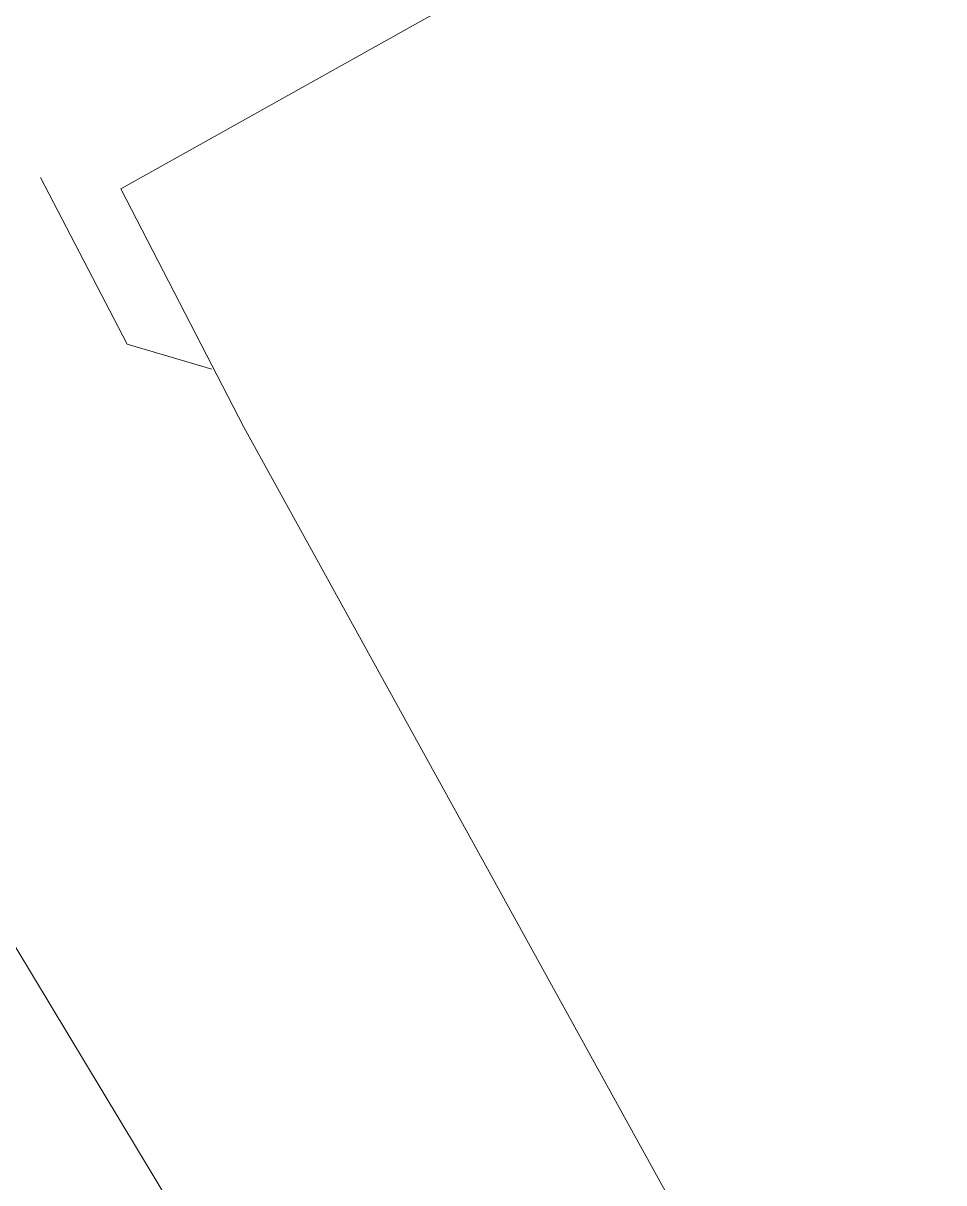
# Model space of a CAD drawing. Header units: metres. Extents: x 507606 to 508087, y 6966978 to 6967359.
# Drawn here: x 507895.58 to 507901.42, y 6967193.07 to 6967200.43 of the extents above; entities that cross this region are included whole.
import ezdxf

# ---------------------------------------------------------------- set-up
doc = ezdxf.new("R2010")
doc.units = ezdxf.units.M
doc.layers.add('D_UG_PIPES', color=142, linetype='EXIST_SWD', lineweight=0)
doc.styles.get("Standard").update_dxf_attribs({"font": 'ARIALN.TTF'})
doc.linetypes.add('EXIST_SWD', pattern='A,5,-2.5,5,-2,["SWD",Standard,S=2.5,R=0,X=0,Y=-1.25],-8,5,-2.5,5,-2.5', length=37.5)

# ---------------------------------------------------------------- blocks, each defined once
blk = doc.blocks.new('XE_SURVEY')
at = {"layer": 'D_UG_PIPES', "flags": 128}
for points in [[(507918.8307, 6967153.2262), (507918.8857, 6967156.6332), (507915.2427, 6967163.2372), (507907.9707, 6967174.0002), (507900.9737, 6967185.5462), (507894.1387, 6967196.8812), (507886.5377, 6967209.2712), (507879.4297, 6967220.2642), (507872.2187, 6967232.2822), (507865.0787, 6967243.0682), (507859.4507, 6967253.0452), (507852.6757, 6967264.8522), (507847.2727, 6967272.5802)], [(507918.2467, 6967173.0152), (507908.9609, 6967177.9164), (507907.7097, 6967178.6122), (507905.4441, 6967182.5752), (507903.0209, 6967186.9075), (507901.332, 6967189.9731), (507896.9817, 6967197.8642), (507896.2017, 6967199.3762), (507901.6217, 6967202.4082), (507902.201, 6967204.411), (507902.4291, 6967204.8211), (507905.0067, 6967206.2742)], [(507895.6917, 6967199.4472), (507896.2427, 6967198.3912), (507896.7777, 6967198.2332)]]:
    blk.add_lwpolyline(points, dxfattribs=at)

msp = doc.modelspace()

# ---------------------------------------------------------------- block references
msp.add_blockref('XE_SURVEY', (0, 0))

doc.saveas('drawing.dxf')
